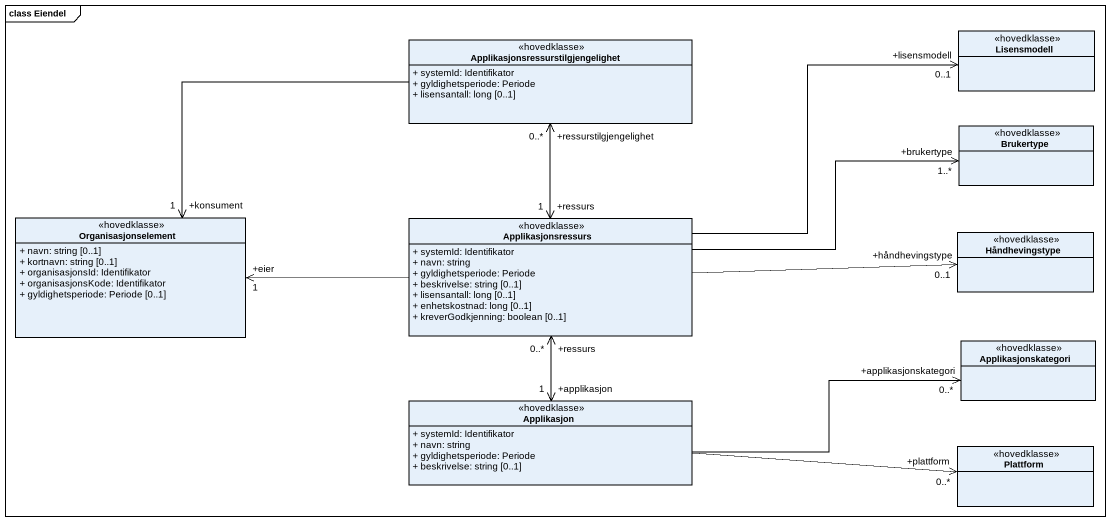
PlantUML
@startuml
mainframe class Eiendel
hide circle
hide empty members
skinparam classAttributeIconSize 0
class Lisensmodell <<hovedklasse>>
class "Applikasjonsressurstilgjengelighet" as Applikasjonsressurstilgjenge <<hovedklasse>> {
  + systemId: Identifikator
  + gyldighetsperiode: Periode
  + lisensantall: long [0..1]
}
class Brukertype <<hovedklasse>>
class Organisasjonselement <<hovedklasse>> {
  + navn: string [0..1]
  + kortnavn: string [0..1]
  + organisasjonsId: Identifikator
  + organisasjonsKode: Identifikator
  + gyldighetsperiode: Periode [0..1]
}
class Applikasjonsressurs <<hovedklasse>> {
  + systemId: Identifikator
  + navn: string
  + gyldighetsperiode: Periode
  + beskrivelse: string [0..1]
  + lisensantall: long [0..1]
  + enhetskostnad: long [0..1]
  + kreverGodkjenning: boolean [0..1]
}
class Håndhevingstype <<hovedklasse>>
class Applikasjonskategori <<hovedklasse>>
class Applikasjon <<hovedklasse>> {
  + systemId: Identifikator
  + navn: string
  + gyldighetsperiode: Periode
  + beskrivelse: string [0..1]
}
class Plattform <<hovedklasse>>
Organisasjonselement "+konsument\n1" <-right- Applikasjonsressurstilgjenge
Organisasjonselement "+eier\n1" <-right- Applikasjonsressurs
Applikasjonsressurs -right-> "+lisensmodell\n0..1" Lisensmodell
Applikasjonsressurs "+ressurs\n1" <-up-> "+ressurstilgjengelighet\n0..*" Applikasjonsressurstilgjenge
Applikasjonsressurs -right-> "+brukertype\n1..*" Brukertype
Applikasjonsressurs -right-> "+håndhevingstype\n0..1" Håndhevingstype
Applikasjon "+applikasjon\n1" <-up-> "+ressurs\n0..*" Applikasjonsressurs
Applikasjon -right-> "+applikasjonskategori\n0..*" Applikasjonskategori
Applikasjon -right-> "+plattform\n0..*" Plattform
@enduml
